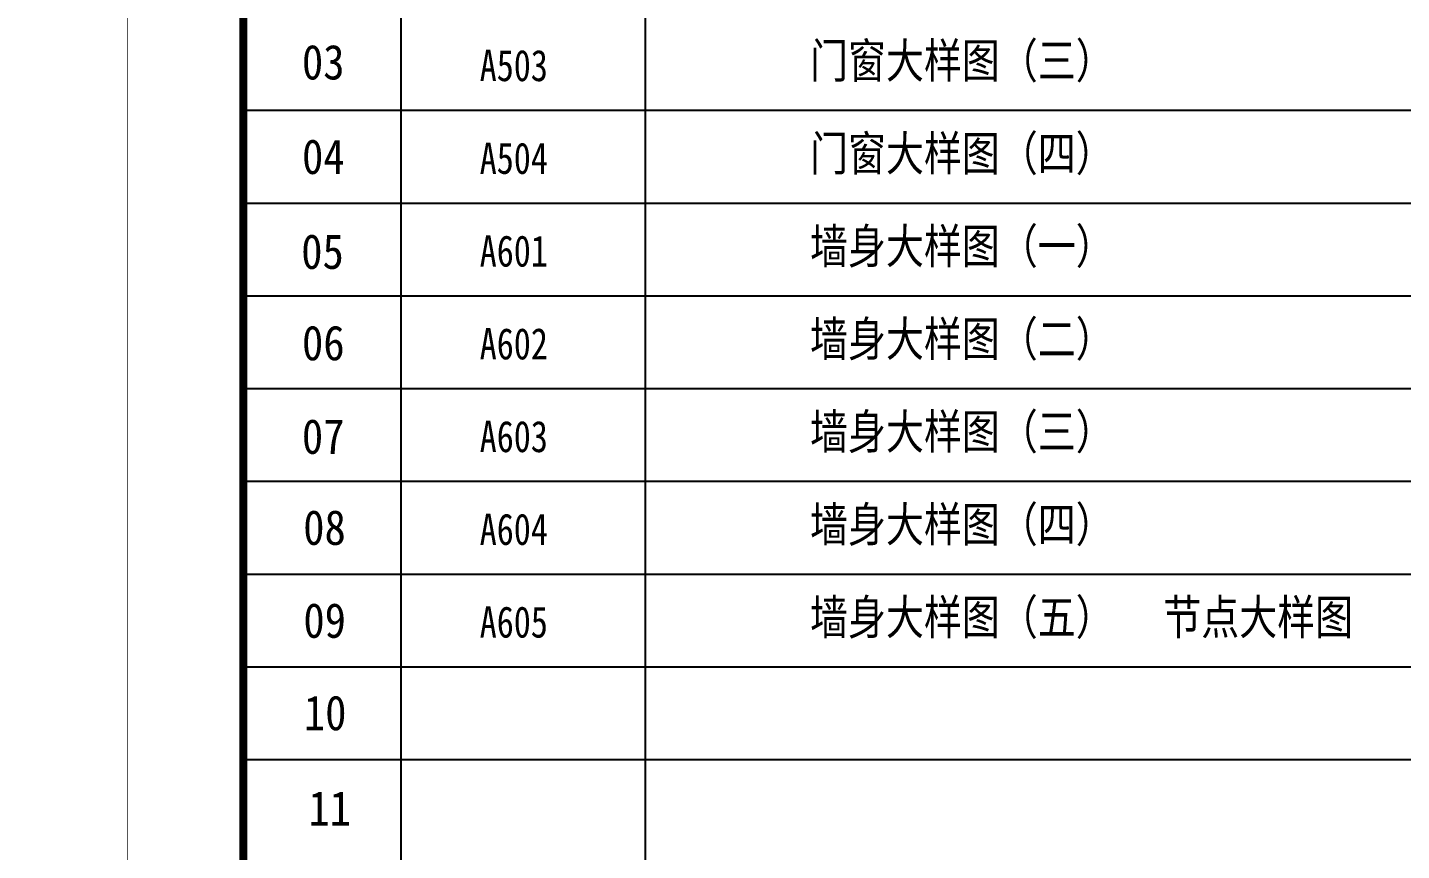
# Model space of a CAD drawing. Extents: x 1738711 to 2346805, y 1189731 to 2516152.
# Drawn here: x 1959058 to 1970909, y 2400011 to 2407110 of the extents above; entities that cross this region are included whole.
import ezdxf
from ezdxf.enums import TextEntityAlignment as Align

# ---------------------------------------------------------------- set-up
doc = ezdxf.new("R2010")
doc.units = 0
doc.header["$LTSCALE"] = 1000
doc.header["$MEASUREMENT"] = 0
doc.layers.add('A-文字', color=7, linetype='Continuous')
doc.styles.add('黑体', font='simhei_0.ttf', dxfattribs={"width": 0.9})

# ---------------------------------------------------------------- blocks, each defined once
blk = doc.blocks.new('ZJJT-目录单')
for p, q in [((2360, 4800), (2360, 24800)), ((4467, 4800), (4467, 24800)), ((1000, 21600), (20000, 21600)), ((1000, 20800), (20000, 20800)), ((1000, 20000), (20000, 20000)), ((1000, 19200), (20000, 19200)), ((1000, 18400), (20000, 18400)), ((1000, 17600), (20000, 17600)), ((1000, 16800), (20000, 16800)), ((1000, 16000), (20000, 16000))]:
    blk.add_line(p, q)
for points, const_width in [([(0, 0), (0, 29700), (21000, 29700), (21000, 0)], 5), ([(1000, 800), (20000, 800), (20000, 28800), (1000, 28800)], 70)]:
    blk.add_lwpolyline(points, close=True, dxfattribs=dict(const_width=const_width))
at = {"char_height": 300, "attachment_point": 1, "style": '黑体'}
for s, insert in [('\\pi440.94;03', (1064, 22166)), ('\\pi434.87;04', (1071, 21351)), ('\\pi441.69;05', (1057, 20532)), ('\\pi435.63;06', (1070, 19744)), ('\\pi438.66;07', (1066, 18937)), ('\\pi440.94;08', (1075, 18152)), ('\\pi442.45;09', (1075, 17350)), ('\\pi451.55;10', (1070, 16553)), ('\\pi481.89;11', (1079, 15729))]:
    blk.add_mtext_dynamic_manual_height_columns(s, width=1238.33, gutter_width=1500, heights=[0], dxfattribs=dict(at, insert=insert))
at = {"color": 7, "style": '黑体', "width": 0.8}
for tag, height, p in [('工程名称', 230, (17262, 28373)), ('子项名称', 230, (17268, 27576)), ('工程号', 250, (15624, 26795)), ('子项号', 250, (19107, 26790)), ('设计阶段', 250, (15595, 26015)), ('专业', 250, (19081, 25968)), ('共页', 250, (16263, 25206)), ('第页', 250, (18121, 25203)), ('工程负责', 0.0000000001, (4672, 4286)), ('专业负责', 0.0000000001, (4697, 3276)), ('设计', 0.0000000001, (4723, 2308)), ('日期', 300, (4691, 1273))]:
    blk.add_attdef(tag, text='', height=height, dxfattribs=at).set_placement(p, align=Align.MIDDLE_CENTER)

msp = doc.modelspace()

# ---------------------------------------------------------------- block references
for p in [(1938920, 2384795.5), (1959920, 2384795.5)]:
    msp.add_blockref('ZJJT-目录单', p)

# ---------------------------------------------------------------- texts
at = {"layer": 'A-文字', "style": '黑体', "width": 0.8}
for s, height, p in [('门窗大样图（三）', 300, (1965807.6, 2406674.3)), ('A503', 270, (1962958.3, 2406647.3)), ('门窗大样图（四）', 300, (1965807.6, 2405874.3)), ('A504', 270, (1962958.3, 2405847.3)), ('墙身大样图（一）', 300, (1965807.6, 2405074.3)), ('A601', 270, (1962958.3, 2405047.3)), ('A602', 270, (1962958.3, 2404247.3)), ('墙身大样图（二）', 300, (1965807.6, 2404274.3)), ('墙身大样图（三）', 300, (1965807.6, 2403474.3)), ('A603', 270, (1962958.3, 2403447.3)), ('墙身大样图（四）', 300, (1965807.6, 2402674.3)), ('A604', 270, (1962958.3, 2402647.3)), ('墙身大样图（五）', 300, (1965807.6, 2401874.3)), ('节点大样图', 300, (1968854.5, 2401874.3)), ('A605', 270, (1962958.3, 2401847.3))]:
    msp.add_text(s, height=height, dxfattribs=at).set_placement(p)

doc.saveas('drawing.dxf')
